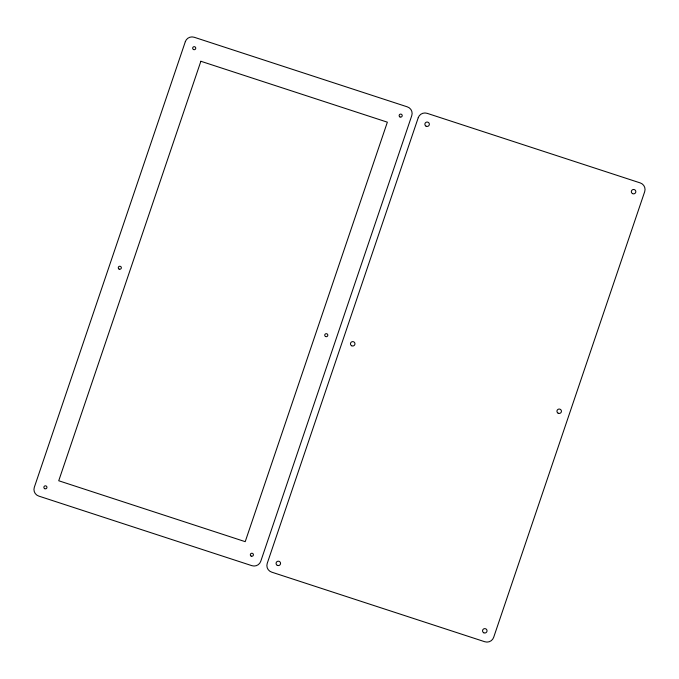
<?xml version="1.0" encoding="UTF-8"?>
<svg xmlns="http://www.w3.org/2000/svg" width="679" height="679" viewBox="0 0 679 679"><rect width="100%" height="100%" fill="white"/><g stroke="black" fill="none" stroke-linecap="round" stroke-linejoin="round"><path stroke-width="1.02" d="M185.333 41.64L34.306 487.344A7.019 6.909 -2.5 0 0 38.745 496.077L251.875 565.675A7.019 6.909 -2.5 0 0 260.761 561.295L411.78 115.591A7.019 6.909 -2.5 0 0 407.341 106.866L194.211 37.26A7.019 6.909 -2.5 0 0 185.333 41.64M200.865 61.271L58.733 480.757L245.221 541.664L387.361 122.178L200.865 61.271M418.239 117.705L267.22 563.409A7.019 6.909 -2.5 0 0 271.659 572.134L484.789 641.74A7.019 6.909 -2.5 0 0 493.667 637.36L644.694 191.656A7.019 6.909 -2.5 0 0 640.255 182.923L427.125 113.325A7.019 6.909 -2.5 0 0 418.239 117.705M558.138 413.197A2.249 2.207 -2.5 0 0 561.44 411.16A2.249 2.207 -2.5 0 0 558.002 409.369A2.249 2.207 -2.5 0 0 558.138 413.197M351.663 345.772A2.249 2.207 -2.5 0 0 354.964 343.735A2.249 2.207 -2.5 0 0 351.527 341.944A2.249 2.207 -2.5 0 0 351.663 345.772M632.539 193.625A2.249 2.207 -2.5 0 0 635.833 191.588A2.249 2.207 -2.5 0 0 632.395 189.797A2.249 2.207 -2.5 0 0 632.539 193.625M426.064 126.192A2.249 2.207 -2.5 0 0 429.366 124.164A2.249 2.207 -2.5 0 0 425.928 122.373A2.249 2.207 -2.5 0 0 426.064 126.192M483.737 632.769A2.249 2.207 -2.5 0 0 487.038 630.74A2.249 2.207 -2.5 0 0 483.601 628.949A2.249 2.207 -2.5 0 0 483.737 632.769M277.27 565.344A2.249 2.207 -2.5 0 0 280.563 563.315A2.249 2.207 -2.5 0 0 277.125 561.516A2.249 2.207 -2.5 0 0 277.27 565.344M193.481 49.525A1.545 1.519 -2.5 0 0 195.756 48.124A1.545 1.519 -2.5 0 0 193.388 46.893A1.545 1.519 -2.5 0 0 193.481 49.525M399.956 116.949A1.545 1.519 -2.5 0 0 402.223 115.549A1.545 1.519 -2.5 0 0 399.863 114.318A1.545 1.519 -2.5 0 0 399.956 116.949M44.687 488.676A1.545 1.519 -2.5 0 0 46.953 487.276A1.545 1.519 -2.5 0 0 44.593 486.045A1.545 1.519 -2.5 0 0 44.687 488.676M251.154 556.101A1.545 1.519 -2.5 0 0 253.42 554.701A1.545 1.519 -2.5 0 0 251.06 553.47A1.545 1.519 -2.5 0 0 251.154 556.101M119.088 269.096A1.545 1.519 -2.5 0 0 121.354 267.696A1.545 1.519 -2.5 0 0 118.995 266.465A1.545 1.519 -2.5 0 0 119.088 269.096M325.555 336.529A1.545 1.519 -2.5 0 0 327.821 335.129A1.545 1.519 -2.5 0 0 325.462 333.898A1.545 1.519 -2.5 0 0 325.555 336.529"/></g></svg>
